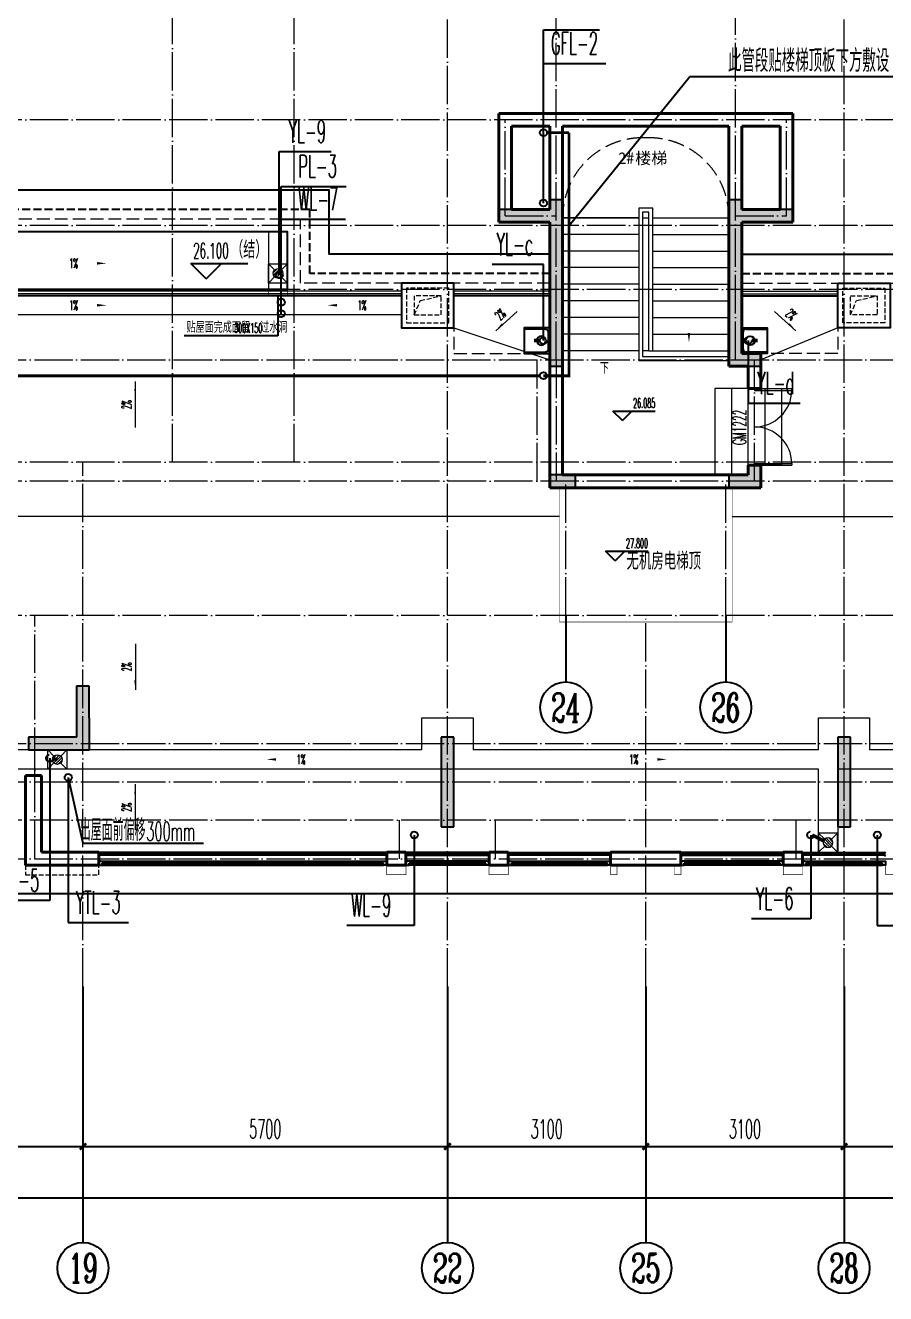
# Model space of a CAD drawing. Extents: x 27938 to 1042331, y -235042 to 1535213.
# Drawn here: x 709317 to 722767, y 280815 to 300643 of the extents above; entities that cross this region are included whole.
import ezdxf
from ezdxf.enums import TextEntityAlignment as Align

# ---------------------------------------------------------------- set-up
doc = ezdxf.new("R2010")
doc.units = 0
doc.header["$LTSCALE"] = 1000
doc.header["$MEASUREMENT"] = 0
for name, pattern in [('#P_--_20B1_001_t3$0$DASH', [0.35, 0.25, -0.1]), ('$1$DASH', [0.35, 0.25, -0.1]), ('__DASH', [0.35, 0.25, -0.1]), ('DASH', [0.35, 0.25, -0.1]), ('DOTE', [2.42, 2, -0.2, 0.02, -0.2])]:
    doc.linetypes.add(name, pattern=pattern)
for name, color, linetype in [('$RECOVER_210609100354-0', 7, 'Continuous'), ('3-栏杆1', 135, 'Continuous'), ('3.5方案汇报，与郭总、侯月琴确定户型_t8$0$2020.03.04 -1安徽标准化洋房户型(UA）_t8_t8$0$看线', 154, 'Continuous'), ('AXIS', 3, 'Continuous'), ('AXIS_TEXT', 4, 'Continuous'), ('COLUMN', 9, 'Continuous'), ('DIM_ELEV', 3, 'Continuous'), ('DIM_LEAD', 3, 'Continuous'), ('DIM_SYMB', 3, 'Continuous'), ('DIM_不分区消火栓', 3, 'Continuous'), ('DIM_不分区给水', 3, 'Continuous'), ('DIM_污水', 3, 'Continuous'), ('DIM_管井排水', 3, 'Continuous'), ('DIM_阳台', 132, 'Continuous'), ('DIM_雨水', 3, 'Continuous'), ('DIM_餐饮排水', 3, 'Continuous'), ('DOOR_FIRE_TEXT', 7, 'Continuous'), ('PIPE-不分区消火栓', 1, 'X'), ('PIPE-雨水', 4, 'Y'), ('PUB_TEXT', 4, 'Continuous'), ('ROOF', 183, 'Continuous'), ('S-COLU-LINE1', 6, 'Continuous'), ('TWT_LEAD', 3, 'Continuous'), ('VPIPE-不分区消火栓', 1, 'X'), ('VPIPE-污水', 2, 'W'), ('VPIPE-管井排水', 210, 'GF'), ('VPIPE-阳台', 132, 'YT'), ('VPIPE-雨水', 4, 'DASH'), ('VPIPE-餐饮排水', 41, 'P'), ('ZC', 6, 'Continuous'), ('污水', 3, 'Continuous'), ('看线', 251, 'Continuous'), ('管', 193, 'Continuous'), ('铝合金', 144, 'Continuous')]:
    doc.layers.add(name, color=color, linetype=linetype)
for name, color, linetype, lineweight in [('DOTE', 19, 'DOTE', 9), ('LVTRY', 1, 'Continuous', 13), ('PUB_HATCH', 8, 'Continuous', 9), ('STAIR', 2, 'Continuous', 18), ('WALL', 9, 'Continuous', 40), ('WINDOW', 8, 'Continuous', 15), ('平面-分水线', 214, 'Continuous', 15), ('平面-排水沟', 86, 'Continuous', 15), ('平面-栏杆', 135, 'Continuous', 15), ('平面-看线', 45, 'Continuous', 15), ('线脚', 6, 'Continuous', 15)]:
    doc.layers.add(name, color=color, linetype=linetype, lineweight=lineweight)
doc.styles.add('_TCH_AXIS', font='COMPLEX', dxfattribs={"bigfont": 'GBCBIG'})
doc.styles.add('_TCH_DIM', font='SIMPLEX.shx', dxfattribs={"width": 0.6, "oblique": 10, "bigfont": 'hztxt.shx'})
doc.styles.add('_TCH_DIM_T3', font='SIMPLEX.shx', dxfattribs={"width": 0.494118, "bigfont": 'GBCBIG.shx'})
doc.styles.add('_TCH_WINDOW', font='SIMPLEX.shx', dxfattribs={"width": 0.7, "height": 3.5, "bigfont": 'GBCBIG.shx'})
doc.styles.add('_TWT_SERIAL', font='simplex.shx', dxfattribs={"width": 0.6, "oblique": 10, "height": 3, "bigfont": 'aadri.shx'})
doc.styles.add('COMPLEX', font='COMPLEX')
doc.styles.add('DIM_FONT_T3', font='SIMPLEX', dxfattribs={"width": 0.705882, "bigfont": 'GBCBIG'})
doc.styles.get("Standard").update_dxf_attribs({"font": 'gbenor.shx', "bigfont": 'gbcbig.shx'})
doc.styles.add('黑体', font='simhei.ttf')
doc.linetypes.add('GF', pattern='A,3,-0.2,["GF",Standard,S=0.25,R=0,X=-0.1,Y=-0.115],-0.35', length=3.55)
doc.linetypes.add('P', pattern='A,3,-0.2,["P",Standard,S=0.25,R=0,X=-0.1,Y=-0.115],-0.2', length=3.4)
doc.linetypes.add('W', pattern='A,3,-0.2,["W",Standard,S=0.25,R=0,X=-0.1,Y=-0.115],-0.2', length=3.4)
doc.linetypes.add('X', pattern='A,3,-0.2,["X",Standard,S=0.25,R=0,X=-0.1,Y=-0.115],-0.25', length=3.45)
doc.linetypes.add('Y', pattern='A,3,-0.2,["Y",Standard,S=0.25,R=0,X=-0.1,Y=-0.115],-0.2', length=3.4)
doc.linetypes.add('YT', pattern='A,3,-0.2,["YT",Standard,S=0.25,R=0,X=-0.1,Y=-0.115],-0.35', length=3.55)
doc.dimstyles.new('_TCH_ARCH&&100', dxfattribs={"dimtxt": 297.5, "dimasz": 100, "dimexe": 250, "dimexo": 300, "dimgap": 126.25, "dimtad": 1, "dimdec": 0, "dimzin": 0, "dimdsep": 46, "dimtxsty": '_TCH_DIM_T3', "dimblk": 'ARCHTICK', "dimcen": 0.09, "dimclrt": 4, "dimazin": 2, "dimtfac": 1, "dimtdec": 0, "dimtix": 1, "dimtmove": 2, "dimatfit": 3, "dimfxl": 1, "dimtolj": 1, "dimtzin": 0, "dimarcsym": 0})

# ---------------------------------------------------------------- blocks, each defined once
blk = doc.blocks.new('GFDGDGRDGRDG')
at = {"layer": 'DOTE', "linetype": 'DOTE', "ltscale": 0.3}
for p, q in [((604794, 368758), (604794, 376108)), ((606694, 368758), (606694, 376108)), ((609094, 360558), (609094, 376108)), ((610794, 370358), (610794, 376108)), ((613594, 370358), (613594, 376108)), ((615294, 360558), (615294, 376108)), ((626394, 374108), (573594, 374108)), ((609994, 372608), (609994, 374108)), ((614394, 372608), (614394, 374108)), ((609994, 372608), (610794, 372608)), ((613594, 372608), (614394, 372608)), ((626394, 372458), (573594, 372458)), ((626394, 371458), (573594, 371458)), ((573594, 370358), (626394, 370358)), ((610494, 368458), (610494, 370358)), ((613894, 368458), (613894, 370358)), ((626394, 368758), (573594, 368758)), ((603394, 360558), (603394, 368758)), ((626394, 368458), (573594, 368458)), ((610944, 366358), (610944, 368458)), ((613444, 366358), (613444, 368458)), ((626394, 366358), (573594, 366358)), ((612194, 360558), (612194, 366358)), ((573594, 364358), (626394, 364358)), ((602644, 363758), (602644, 364358)), ((573594, 363758), (626394, 363758)), ((626394, 363158), (573594, 363158)), ((608344, 362558), (608344, 363158)), ((609844, 362558), (609844, 363158)), ((614544, 362558), (614544, 363158)), ((573594, 362558), (626394, 362558))]:
    blk.add_line(p, q, dxfattribs=at)
blk = doc.blocks.new('$lvtry$00000171')
for p, q in [((-74, 11), (-11, 74)), ((-70, -27), (27, 70)), ((-53, -53), (53, 53)), ((-27, -70), (70, 27)), ((11, -74), (74, -11))]:
    blk.add_line(p, q)
blk.add_circle((0, 0), 75)
blk.add_point((0, 0))
blk = doc.blocks.new('R5T6Y7TRF')
at = {"layer": '平面-分水线', "color": 4, "elevation": -134}
blk.add_lwpolyline([(392485, -26438), (392785, -26438), (392785, -26738), (392485, -26738)], close=True, dxfattribs=at)
for points in [[(392485, -26438), (392582, -26534)], [(392688, -26534), (392785, -26438)], [(392485, -26738), (392593, -26629)], [(392676, -26629), (392785, -26738)]]:
    blk.add_lwpolyline(points, dxfattribs=at)
at = {"layer": 'LVTRY', "color": 4}
blk.add_blockref('$lvtry$00000171', (392635, -26588, -134), dxfattribs=at)
blk = doc.blocks.new('A$C3EB2330C')
at = {"layer": '管'}
for p, q in [((0, 380), (330, 380)), ((380, 330), (380, 70)), ((330, 20), (0, 20))]:
    blk.add_line(p, q, dxfattribs=at)
blk.add_lwpolyline([(400, 400), (400, 0), (0, 0), (0, 400)], close=True, dxfattribs=at)
for centre, start, end in [((330, 330), 0, 90), ((330, 70), 270, 360)]:
    blk.add_arc(centre, 50, start, end, dxfattribs=at)
blk.add_ellipse((267, 200), major_axis=(-49.5, -49.5), ratio=1, start_param=-0.785398, end_param=5.497787, dxfattribs=at)
blk = doc.blocks.new('GDGDDADADWDA')
at = {"layer": 'PUB_HATCH'}
for points in [[(717717, 295315), (717717, 297915), (717517, 297915), (717517, 297765), (716717, 297765), (716717, 297565), (717517, 297565), (717517, 295515), (717517, 295515), (717517, 295315)], [(720317, 295315), (720816, 295315), (720816, 295515), (720517, 295515), (720517, 297565), (721317, 297565), (721317, 297765), (720517, 297765), (720517, 297915), (720317, 297915)], [(720817, 293415), (720817, 293765), (720617, 293765), (720617, 293615), (720317, 293615), (720317, 293415)], [(717517, 293415), (717917, 293415), (717917, 293615), (717717, 293615), (717717, 293615), (717517, 293615)], [(710317, 289316), (710316, 290315), (710116, 290315), (710116, 289515), (709366, 289515), (709367, 289315)], [(715817, 288115), (716017, 288115), (716017, 289515), (715817, 289515)], [(722217, 288115), (722217, 289515), (722017, 289515), (722017, 288115)]]:
    blk.add_hatch(color=256, dxfattribs=at).paths.add_polyline_path(points)
at = {"layer": 'COLUMN', "color": 8}
for p, q in [((717717, 297915), (717517, 297915)), ((717517, 297915), (717517, 297765)), ((717717, 295315), (717717, 297915)), ((720517, 297915), (720317, 297915)), ((720317, 297915), (720317, 295315)), ((720517, 297765), (720517, 297915)), ((717517, 297765), (716717, 297765)), ((716717, 297765), (716717, 297565)), ((721317, 297765), (720517, 297765)), ((721317, 297565), (721317, 297765)), ((716717, 297565), (717517, 297565)), ((717517, 297565), (717517, 295515)), ((720517, 295515), (720517, 297565)), ((720517, 297565), (721317, 297565)), ((717517, 295515), (717517, 295515)), ((717517, 295515), (717517, 295315)), ((720816, 295515), (720517, 295515)), ((720816, 295315), (720816, 295515)), ((717517, 295315), (717717, 295315)), ((720317, 295315), (720816, 295315)), ((716017, 289515), (715817, 289515)), ((715817, 289515), (715817, 288115)), ((716017, 288115), (716017, 289515)), ((722217, 289515), (722017, 289515)), ((722017, 289515), (722017, 288115)), ((722217, 288115), (722217, 289515)), ((715817, 288115), (716017, 288115)), ((722017, 288115), (722217, 288115))]:
    blk.add_line(p, q, dxfattribs=at)
at = {"layer": 'S-COLU-LINE1', "color": 8}
for p, q in [((720817, 293765), (720617, 293765)), ((720617, 293765), (720617, 293615)), ((720817, 293415), (720817, 293765)), ((717717, 293615), (717517, 293615)), ((717517, 293615), (717517, 293415)), ((717917, 293615), (717717, 293615)), ((717717, 293615), (717717, 293615)), ((717917, 293415), (717917, 293615)), ((720617, 293615), (720317, 293615)), ((720317, 293615), (720317, 293415)), ((717517, 293415), (717917, 293415)), ((720317, 293415), (720817, 293415)), ((710316, 290315), (710116, 290315)), ((710116, 290315), (710116, 289515)), ((710317, 289316), (710316, 290315)), ((710116, 289515), (709366, 289515)), ((709366, 289515), (709367, 289315)), ((709367, 289315), (710317, 289316))]:
    blk.add_line(p, q, dxfattribs=at)
blk = doc.blocks.new('_ArchTick')
at = {"color": 0, "linetype": 'ByBlock', "const_width": 0.4}
blk.add_lwpolyline([(-0.5, -0.5), (0.5, 0.5)], dxfattribs=at)
blk = doc.blocks.new('*D510')
at = {"layer": 'AXIS', "color": 0, "lineweight": -2}
for p, q in [((722117, 285315), (722117, 282865)), ((727817, 285315), (727817, 282865)), ((722117, 283115), (727817, 283115))]:
    blk.add_line(p, q, dxfattribs=at)
at = {"layer": 'Defpoints', "color": 0}
for p in [(722117, 285615), (727817, 285615), (727817, 283115)]:
    blk.add_point(p, dxfattribs=at)
at = {"layer": 'AXIS', "color": 0, "lineweight": -2, "xscale": 100, "yscale": 100, "zscale": 100, "rotation": 180}
blk.add_blockref('_ArchTick', (722117, 283115), dxfattribs=at)
at = {"layer": 'AXIS', "color": 0, "lineweight": -2, "xscale": 100, "yscale": 100, "zscale": 100}
blk.add_blockref('_ArchTick', (727817, 283115), dxfattribs=at)
at = {"layer": 'AXIS', "color": 4, "insert": (724967, 283390), "char_height": 297.5, "attachment_point": 5, "style": '_TCH_DIM_T3'}
blk.add_mtext('\\A1;5700', dxfattribs=at)
blk = doc.blocks.new('*D511')
at = {"layer": 'AXIS', "color": 0, "lineweight": -2}
for p, q in [((719017, 285315), (719017, 282865)), ((722117, 285315), (722117, 282865)), ((719017, 283115), (722117, 283115))]:
    blk.add_line(p, q, dxfattribs=at)
at = {"layer": 'Defpoints', "color": 0}
for p in [(719017, 285615), (722117, 285615), (722117, 283115)]:
    blk.add_point(p, dxfattribs=at)
at = {"layer": 'AXIS', "color": 0, "lineweight": -2, "xscale": 100, "yscale": 100, "zscale": 100, "rotation": 180}
blk.add_blockref('_ArchTick', (719017, 283115), dxfattribs=at)
at = {"layer": 'AXIS', "color": 0, "lineweight": -2, "xscale": 100, "yscale": 100, "zscale": 100}
blk.add_blockref('_ArchTick', (722117, 283115), dxfattribs=at)
at = {"layer": 'AXIS', "color": 4, "insert": (720567, 283390), "char_height": 297.5, "attachment_point": 5, "style": '_TCH_DIM_T3'}
blk.add_mtext('\\A1;3100', dxfattribs=at)
blk = doc.blocks.new('*D512')
at = {"layer": 'AXIS', "color": 0, "lineweight": -2}
for p, q in [((715917, 285315), (715917, 282865)), ((719017, 285315), (719017, 282865)), ((715917, 283115), (719017, 283115))]:
    blk.add_line(p, q, dxfattribs=at)
at = {"layer": 'Defpoints', "color": 0}
for p in [(715917, 285615), (719017, 285615), (719017, 283115)]:
    blk.add_point(p, dxfattribs=at)
at = {"layer": 'AXIS', "color": 0, "lineweight": -2, "xscale": 100, "yscale": 100, "zscale": 100, "rotation": 180}
blk.add_blockref('_ArchTick', (715917, 283115), dxfattribs=at)
at = {"layer": 'AXIS', "color": 0, "lineweight": -2, "xscale": 100, "yscale": 100, "zscale": 100}
blk.add_blockref('_ArchTick', (719017, 283115), dxfattribs=at)
at = {"layer": 'AXIS', "color": 4, "insert": (717467, 283390), "char_height": 297.5, "attachment_point": 5, "style": '_TCH_DIM_T3'}
blk.add_mtext('\\A1;3100', dxfattribs=at)
blk = doc.blocks.new('*D513')
at = {"layer": 'AXIS', "color": 0, "lineweight": -2}
for p, q in [((710217, 285315), (710217, 282865)), ((715917, 285315), (715917, 282865)), ((710217, 283115), (715917, 283115))]:
    blk.add_line(p, q, dxfattribs=at)
at = {"layer": 'Defpoints', "color": 0}
for p in [(710217, 285615), (715917, 285615), (715917, 283115)]:
    blk.add_point(p, dxfattribs=at)
at = {"layer": 'AXIS', "color": 0, "lineweight": -2, "xscale": 100, "yscale": 100, "zscale": 100, "rotation": 180}
blk.add_blockref('_ArchTick', (710217, 283115), dxfattribs=at)
at = {"layer": 'AXIS', "color": 0, "lineweight": -2, "xscale": 100, "yscale": 100, "zscale": 100}
blk.add_blockref('_ArchTick', (715917, 283115), dxfattribs=at)
at = {"layer": 'AXIS', "color": 4, "insert": (713067, 283390), "char_height": 297.5, "attachment_point": 5, "style": '_TCH_DIM_T3'}
blk.add_mtext('\\A1;5700', dxfattribs=at)
blk = doc.blocks.new('*D514')
at = {"layer": 'AXIS', "color": 0, "lineweight": -2}
for p, q in [((706817, 285315), (706817, 282865)), ((710217, 285315), (710217, 282865)), ((706817, 283115), (710217, 283115))]:
    blk.add_line(p, q, dxfattribs=at)
at = {"layer": 'Defpoints', "color": 0}
for p in [(706817, 285615), (710217, 285615), (710217, 283115)]:
    blk.add_point(p, dxfattribs=at)
at = {"layer": 'AXIS', "color": 0, "lineweight": -2, "xscale": 100, "yscale": 100, "zscale": 100, "rotation": 180}
blk.add_blockref('_ArchTick', (706817, 283115), dxfattribs=at)
at = {"layer": 'AXIS', "color": 0, "lineweight": -2, "xscale": 100, "yscale": 100, "zscale": 100}
blk.add_blockref('_ArchTick', (710217, 283115), dxfattribs=at)
at = {"layer": 'AXIS', "color": 4, "insert": (708517, 283390), "char_height": 297.5, "attachment_point": 5, "style": '_TCH_DIM_T3'}
blk.add_mtext('\\A1;3400', dxfattribs=at)
blk = doc.blocks.new('*D636')
at = {"layer": 'AXIS', "color": 0, "lineweight": -2}
for p, q in [((681717, 285315), (681717, 282065)), ((731917, 285315), (731917, 282065)), ((681717, 282315), (731917, 282315))]:
    blk.add_line(p, q, dxfattribs=at)
at = {"layer": 'Defpoints', "color": 0}
for p in [(681717, 285615), (731917, 285615), (731917, 282315)]:
    blk.add_point(p, dxfattribs=at)
at = {"layer": 'AXIS', "color": 0, "lineweight": -2, "xscale": 100, "yscale": 100, "zscale": 100, "rotation": 180}
blk.add_blockref('_ArchTick', (681717, 282315), dxfattribs=at)
at = {"layer": 'AXIS', "color": 0, "lineweight": -2, "xscale": 100, "yscale": 100, "zscale": 100}
blk.add_blockref('_ArchTick', (731917, 282315), dxfattribs=at)
at = {"layer": 'AXIS', "color": 4, "insert": (706817, 282590), "char_height": 297.5, "attachment_point": 5, "style": '_TCH_DIM_T3'}
blk.add_mtext('\\A1;50200', dxfattribs=at)
blk = doc.blocks.new('_AXISO')
blk.add_circle((0, 0), 0.5)
at = {"layer": 'AXIS_TEXT', "style": 'COMPLEX', "width": 1.041667}
blk.add_attdef('A', text='', height=0.56, dxfattribs=at).set_placement((-0.25, -0.28), (0.25, -0.28), align=Align.FIT)
blk = doc.blocks.new('$DorLib2D$00000002')
for p, q in [((-0.5, 0), (-0.5, 0.4875)), ((-0.475, 0.4875), (-0.5, 0.4875)), ((-0.475, 0), (-0.475, 0.4875)), ((0.475, 0), (0.475, 0.4875)), ((0.475, 0.4875), (0.5, 0.4875)), ((0.5, 0), (0.5, 0.4875)), ((-0.5, 0), (-0.475, 0)), ((0.5, 0), (0.475, 0))]:
    blk.add_line(p, q)
at = {"lineweight": 13}
for centre, start, end in [((-0.4875, 0), 0, 88.53072), ((0.4875, 0), 91.46928, 180)]:
    blk.add_arc(centre, 0.4875, start, end, dxfattribs=at)
blk = doc.blocks.new('A$C1ABD589D')
at = {"layer": 'DIM_阳台'}
for p, q in [((27570, -9980), (27570, -12250)), ((27570, -12250), (28514, -12250))]:
    blk.add_line(p, q, dxfattribs=at)
at = {"layer": 'VPIPE-阳台'}
blk.add_circle((27570, -9980), 55, dxfattribs=at)
at = {"layer": 'DIM_阳台', "color": 7, "style": '_TWT_SERIAL', "width": 0.48}
blk.add_text('YTL-3', height=350, dxfattribs=at).set_placement((27692, -12110))

msp = doc.modelspace()

# ---------------------------------------------------------------- hatches: boundary and pattern name
at = {"layer": 'PIPE-不分区消火栓'}
for points in [[(717816.6, 295165.4), (717839.1, 295165.4), (717839.1, 295142.9)], [(717816.6, 295165.4), (717816.6, 295142.9), (717839.1, 295142.9)]]:
    msp.add_hatch(color=256, dxfattribs=at).paths.add_polyline_path(points)
at = {"layer": '平面-排水沟'}
for points in [[(716670.3, 295870.3), (716781.5, 295970.9), (716768.1, 295985.7)], [(721362.9, 295870.3), (721251.7, 295970.9), (721265.1, 295985.7)], [(711038.5, 295075.1), (711038.5, 294925.1), (711018.5, 294925.1)], [(711038.5, 290255.6), (711038.5, 290405.6), (711018.5, 290405.6)], [(711038.5, 288779.6), (711038.5, 288629.6), (711018.5, 288629.6)]]:
    msp.add_hatch(color=8, dxfattribs=at).paths.add_polyline_path(points)

# ---------------------------------------------------------------- linework, layer by layer
at = {"layer": '$RECOVER_210609100354-0', "color": 8, "const_width": 8}
for points in [[(720366.6, 293415.4), (720366.6, 291315.4), (717666.6, 291315.4), (717666.6, 293415.4)], [(714966.6, 287515.4), (714966.6, 287365.4), (715266.6, 287365.4), (715266.6, 287515.4)], [(716566.6, 287515.4), (716566.6, 287365.4), (716866.6, 287365.4), (716866.6, 287515.4)], [(721466.6, 287515.4), (721466.6, 287365.4), (721166.6, 287365.4), (721166.6, 287515.4)], [(723066.6, 287515.4), (723066.6, 287365.4), (722766.6, 287365.4), (722766.6, 287515.4)]]:
    msp.add_lwpolyline(points, dxfattribs=at)
at = {"color": 8}
for points in [[(716016.6, 296615.4), (715196.6, 296615.4), (715196.6, 295915.4), (716016.6, 295915.4)], [(722016.6, 296615.4), (722836.6, 296615.4), (722836.6, 295915.4), (722016.6, 295915.4)]]:
    msp.add_lwpolyline(points, close=True, dxfattribs=at)
at = {"color": 8, "const_width": 8}
for points in [[(718466.6, 287515.4), (718466.6, 287365.4), (718566.6, 287365.4), (718566.6, 287515.4)], [(719566.6, 287515.4), (719566.6, 287365.4), (719466.6, 287365.4), (719466.6, 287515.4)]]:
    msp.add_lwpolyline(points, dxfattribs=at)
at = {"layer": '3-栏杆1', "color": 8}
for p, q in [((710486.8, 287697.6), (710466.6, 287715.4)), ((710466.6, 287715.4), (710486.8, 287697.6)), ((714946.3, 287697.6), (714966.6, 287715.4)), ((714966.6, 287715.4), (714946.3, 287697.6)), ((715266.6, 287715.4), (715286.9, 287697.6)), ((716546.3, 287697.6), (716566.6, 287715.4)), ((716566.6, 287715.4), (716546.3, 287697.6)), ((716886.9, 287697.6), (716866.6, 287715.4)), ((716866.6, 287715.4), (716886.9, 287697.6)), ((718446.3, 287697.6), (718466.6, 287715.4)), ((718466.6, 287715.4), (718446.3, 287697.6)), ((719586.8, 287697.6), (719566.6, 287715.4)), ((719566.6, 287715.4), (719586.8, 287697.6)), ((721146.3, 287697.6), (721166.6, 287715.4)), ((721166.6, 287715.4), (721146.3, 287697.6)), ((721486.8, 287697.6), (721466.6, 287715.4)), ((721466.6, 287715.4), (721486.8, 287697.6)), ((722766.6, 287715.4), (722746.3, 287697.6)), ((710486.8, 287668.3), (710466.6, 287648.5)), ((710466.6, 287648.5), (710486.8, 287668.3)), ((710486.8, 287697.5), (714946.3, 287697.6)), ((710486.8, 287697.6), (710486.8, 287668.3)), ((714946.3, 287668.3), (710486.8, 287668.2)), ((714946.3, 287697.6), (714946.3, 287668.3)), ((714966.6, 287648.5), (714946.3, 287668.3)), ((715266.6, 287648.5), (715286.9, 287668.3)), ((716546.3, 287697.5), (715286.9, 287697.6)), ((715286.9, 287697.6), (715286.9, 287668.3)), ((715286.9, 287668.3), (716546.3, 287668.2)), ((716546.3, 287697.6), (716546.3, 287668.3)), ((716546.3, 287668.3), (716566.6, 287648.5)), ((716566.6, 287648.5), (716546.3, 287668.3)), ((716886.9, 287668.3), (716866.6, 287648.5)), ((716866.6, 287648.5), (716886.9, 287668.3)), ((716886.9, 287697.5), (718446.3, 287697.6)), ((716886.9, 287697.6), (716886.9, 287668.3)), ((718446.3, 287668.3), (716886.9, 287668.2)), ((718446.3, 287697.6), (718446.3, 287668.3)), ((718466.6, 287648.4), (718446.3, 287668.3)), ((719566.6, 287648.4), (719586.8, 287668.3)), ((721146.3, 287697.5), (719586.8, 287697.6)), ((719586.8, 287697.6), (719586.8, 287668.3)), ((719586.8, 287668.3), (721146.3, 287668.2)), ((721146.3, 287697.6), (721146.3, 287668.3)), ((721146.3, 287668.3), (721166.6, 287648.4)), ((721166.6, 287648.4), (721146.3, 287668.3)), ((721486.8, 287668.3), (721466.6, 287648.4)), ((721466.6, 287648.4), (721486.8, 287668.3)), ((721486.8, 287697.5), (722746.3, 287697.6)), ((721486.8, 287697.6), (721486.8, 287668.3)), ((722746.3, 287668.3), (721486.8, 287668.2)), ((722746.3, 287697.6), (722746.3, 287668.3)), ((722766.6, 287648.4), (722746.3, 287668.3))]:
    msp.add_line(p, q, dxfattribs=at)
at = {"layer": 'AXIS'}
for p, q in [((717766.6, 291415.4), (717766.6, 290379.1)), ((720266.6, 291415.4), (720266.6, 290379.1)), ((710216.6, 285615.4), (710216.6, 281615.4)), ((715916.6, 285615.4), (715916.6, 281615.4)), ((719016.6, 285615.4), (719016.6, 281615.4)), ((722116.6, 285615.4), (722116.6, 281615.4))]:
    msp.add_line(p, q, dxfattribs=at)
at = {"layer": 'DIM_ELEV', "color": 8}
for p, q in [((712144.2, 296680.4), (711904.2, 296920.4)), ((711904.2, 296920.4), (712796.5, 296920.4)), ((712144.2, 296680.4), (712384.2, 296920.4)), ((718650.7, 294464.2), (718500.7, 294614.2)), ((718500.7, 294614.2), (719165.6, 294614.2)), ((718650.7, 294464.2), (718800.7, 294614.2)), ((718536.7, 292272.5), (718386.7, 292422.5)), ((718386.7, 292422.5), (719051.6, 292422.5)), ((718536.7, 292272.5), (718686.7, 292422.5))]:
    msp.add_line(p, q, dxfattribs=at)
at = {"layer": 'DIM_LEAD', "color": 8}
for p, q in [((713265, 296415.3), (713265, 295787.5)), ((713265, 296415.3), (713265, 295787.5)), ((713265, 295787.5), (711800.9, 295787.5))]:
    msp.add_line(p, q, dxfattribs=at)
at = {"layer": 'DIM_LEAD', "color": 8, "const_width": 20}
msp.add_lwpolyline([(713265, 296425.3, 1), (713265, 296405.3, 1)], format="xyb", close=True, dxfattribs=at)
msp.add_lwpolyline([(713265, 296425.3, 1), (713265, 296405.3, 1)], format="xyb", close=True, dxfattribs=at)
at = {"layer": 'DIM_SYMB', "color": 8}
msp.add_lwpolyline([(718341.6, 295425.4, 0, 0, 0), (718341.6, 298350.4, 0, 0, 0), (719691.6, 298350.4, 0, 0, 0), (719691.6, 295685.4, 0, 40, 0), (719691.6, 295835.4, 0, 0, 0)], format="xyseb", dxfattribs=at)
at = {"layer": 'DIM_不分区消火栓'}
for p, q in [((717416.6, 298965.4), (717416.6, 300573.4)), ((717416.6, 300573.4), (718291, 300573.4))]:
    msp.add_line(p, q, dxfattribs=at)
at = {"layer": 'DIM_不分区给水'}
for p, q in [((709986.6, 288885.4), (710216.6, 287858.8)), ((710216.6, 287858.8), (712102.8, 287858.8))]:
    msp.add_line(p, q, dxfattribs=at)
at = {"layer": 'DIM_污水'}
for p, q in [((713316.6, 296135.4), (713316.6, 297612.4)), ((713316.6, 297612.4), (714323.5, 297612.4)), ((715396.6, 287985.4), (715396.6, 286572.8)), ((722636.6, 287985.4), (722636.6, 286572.8)), ((715396.6, 286572.8), (714341.3, 286572.8)), ((722636.6, 286572.8), (723691.8, 286572.8))]:
    msp.add_line(p, q, dxfattribs=at)
at = {"layer": 'DIM_管井排水'}
for p, q in [((717416.5, 297865.4), (717416.6, 300047.5)), ((717416.6, 300047.5), (718392.6, 300047.5))]:
    msp.add_line(p, q, dxfattribs=at)
at = {"layer": 'DIM_雨水'}
for p, q in [((713286.6, 296745.4), (713286.6, 298669.3)), ((713286.6, 298669.3), (714095.2, 298669.3)), ((717416.6, 296907.3), (716616.9, 296907.3)), ((717416.6, 295715.4), (717416.6, 296907.3)), ((720616.6, 295715.4), (720616.6, 294737.5)), ((720616.6, 294737.5), (721432.8, 294737.5)), ((709696.6, 289185.4), (709696.6, 286963.7)), ((721596.6, 287985.4), (721596.6, 286677.1)), ((709696.6, 286963.7), (708880.9, 286963.7)), ((721596.6, 286677.1), (720671.7, 286677.1))]:
    msp.add_line(p, q, dxfattribs=at)
at = {"layer": 'DIM_餐饮排水'}
for p, q in [((713316.6, 296315.4), (713316.6, 298125.1)), ((713316.6, 298125.1), (714331.7, 298125.1))]:
    msp.add_line(p, q, dxfattribs=at)
at = {"layer": 'DOTE', "color": 8, "linetype": 'DOTE', "ltscale": 0.3}
for p, q in [((717616.6, 295415.4), (717616.6, 293515.4)), ((709466.6, 287615.4), (709466.6, 291415.4))]:
    msp.add_line(p, q, dxfattribs=at)
at = {"layer": 'PIPE-不分区消火栓', "const_width": 45}
for points in [[(717471.6, 298965.4), (717816.6, 298965.4)], [(717816.6, 298965.4), (717816.6, 295165.4)], [(700035.1, 295165.4), (717361.6, 295165.4)], [(717416.6, 295165.4), (717816.6, 295165.4)]]:
    msp.add_lwpolyline(points, dxfattribs=at)
at = {"layer": 'PIPE-雨水', "const_width": 55}
for points in [[(717361.6, 295715.4), (717266.6, 295715.4)], [(720671.6, 295715.4), (720766.6, 295715.4)], [(709750.8, 289176.3), (709816.6, 289165.4)], [(721618.3, 287985.7), (721796.8, 287894.3)]]:
    msp.add_lwpolyline(points, dxfattribs=at)
at = {"layer": 'ROOF', "color": 8, "ltscale": 0.8}
for p, q in [((713416.6, 296515.4), (708716.6, 296515.4)), ((713416.6, 296415.4), (708716.6, 296415.4))]:
    msp.add_line(p, q, dxfattribs=at)
for points in [[(717516.6, 297065.4), (714066.6, 297065.4), (714066.6, 298065.4), (708066.6, 298065.4), (708066.6, 297065.4), (706816.6, 297065.4)], [(720516.6, 297065.4), (723966.6, 297065.4), (723966.6, 298065.4), (729966.6, 298065.4), (729966.6, 297065.4), (731916.6, 297065.4), (731916.6, 288265.4), (728866.6, 288265.4)], [(713416.6, 296515.4), (713416.6, 297415.4), (708716.6, 297415.4), (708716.6, 296515.4)], [(715196.6, 296415.4), (713416.6, 296415.4)], [(717516.6, 296415.4), (716016.6, 296415.4)], [(720516.6, 296415.4), (722016.6, 296415.4)]]:
    msp.add_lwpolyline(points, dxfattribs=at)
at = {"layer": 'STAIR', "color": 8}
for p, q in [((720316.6, 299065.4), (717716.6, 299065.4)), ((717716.6, 299065.4), (717716.6, 297635.4)), ((720316.6, 297635.4), (720316.6, 299065.4)), ((717716.6, 297635.4), (717716.6, 295555.4)), ((718906.6, 297635.4), (717716.6, 297635.4)), ((717716.6, 297635.4), (718906.6, 297635.4)), ((719126.6, 297785.4), (718906.6, 297785.4)), ((718906.6, 297785.4), (718906.6, 295405.4)), ((719066.6, 297725.4), (718966.6, 297725.4)), ((718966.6, 297725.4), (718966.6, 295465.4)), ((718966.6, 297635.4), (718966.6, 295555.4)), ((718966.6, 297635.4), (719066.6, 297635.4)), ((719066.6, 295555.4), (719066.6, 297725.4)), ((719066.6, 295555.4), (719066.6, 297635.4)), ((719126.6, 295555.4), (719126.6, 297785.4)), ((719126.6, 297635.4), (720316.6, 297635.4)), ((719126.6, 297635.4), (720316.6, 297635.4)), ((720316.6, 295555.4), (720316.6, 297635.4)), ((718906.6, 297375.4), (717716.6, 297375.4)), ((719126.6, 297375.4), (720316.6, 297375.4)), ((718906.6, 297115.4), (717716.6, 297115.4)), ((719126.6, 297115.4), (720316.6, 297115.4)), ((718906.6, 296855.4), (717716.6, 296855.4)), ((719126.6, 296855.4), (720316.6, 296855.4)), ((718906.6, 296595.4), (717716.6, 296595.4)), ((719126.6, 296595.4), (720316.6, 296595.4)), ((718906.6, 296335.4), (717716.6, 296335.4)), ((719126.6, 296335.4), (720316.6, 296335.4)), ((718906.6, 296075.4), (717716.6, 296075.4)), ((719126.6, 296075.4), (720316.6, 296075.4)), ((718906.6, 295815.4), (717716.6, 295815.4)), ((719126.6, 295815.4), (720316.6, 295815.4)), ((718906.6, 295555.4), (717716.6, 295555.4)), ((719066.6, 295555.4), (718966.6, 295555.4)), ((718966.6, 295465.4), (720316.6, 295465.4)), ((719066.6, 295555.4), (719126.6, 295555.4)), ((719066.6, 295555.4), (719126.6, 295555.4)), ((719126.6, 295555.4), (720316.6, 295555.4)), ((720316.6, 295465.4), (720316.6, 295405.4)), ((718906.6, 295405.4), (720316.6, 295405.4)), ((720616.6, 293765.4), (720616.6, 294965.4))]:
    msp.add_line(p, q, dxfattribs=at)
at = {"layer": 'STAIR', "color": 8, "linetype": 'DASH'}
msp.add_lwpolyline([(720316.6, 297635.4, 0.4142136), (719066.6, 298885.4), (718966.6, 298885.4, 0.4142136), (717716.6, 297635.4)], format="xyb", dxfattribs=at)
at = {"layer": 'STAIR', "color": 8}
for points in [[(720356.6, 294965.4), (720096.6, 294965.4), (720096.6, 293615.4), (720356.6, 293615.4)], [(720616.6, 294965.4), (720356.6, 294965.4), (720356.6, 293615.4), (720616.6, 293615.4)], [(720616.6, 294965.4), (720876.6, 294965.4), (720876.6, 293765.4), (720616.6, 293765.4)], [(720876.6, 294965.4), (721136.6, 294965.4), (721136.6, 293765.4), (720876.6, 293765.4)]]:
    msp.add_lwpolyline(points, dxfattribs=at)
at = {"layer": 'TWT_LEAD'}
for p, q in [((717816.6, 297515.4), (719702.7, 299845.2)), ((719702.7, 299845.2), (722885.3, 299845.2))]:
    msp.add_line(p, q, dxfattribs=at)
at = {"layer": 'VPIPE-不分区消火栓'}
for centre in [(717416.6, 298965.4), (717416.6, 295165.4)]:
    msp.add_circle(centre, 55, dxfattribs=at)
at = {"layer": 'VPIPE-污水'}
for centre in [(713316.6, 296135.4), (715396.6, 287985.4), (722636.6, 287985.4)]:
    msp.add_circle(centre, 55, dxfattribs=at)
at = {"layer": 'VPIPE-管井排水'}
msp.add_circle((717416.5, 297865.4), 55, dxfattribs=at)
at = {"layer": 'VPIPE-雨水'}
for centre in [(713286.6, 296745.4), (717416.6, 295715.4), (720616.6, 295715.4), (709696.6, 289185.4), (721596.6, 287985.4)]:
    msp.add_circle(centre, 55, dxfattribs=at)
at = {"layer": 'VPIPE-餐饮排水'}
msp.add_circle((713316.6, 296315.4), 55, dxfattribs=at)
at = {"layer": 'WALL', "color": 8}
for p, q in [((717616.6, 299265.4), (716716.6, 299265.4)), ((716716.6, 299265.4), (716716.6, 297565.4)), ((717616.6, 299265.4), (720416.6, 299265.4)), ((720416.6, 299265.4), (721316.6, 299265.4)), ((721316.6, 299265.4), (721316.6, 297565.4)), ((717516.6, 299065.4), (716916.6, 299065.4)), ((716916.6, 299065.4), (716916.6, 297765.4)), ((717516.6, 299065.4), (717516.6, 297765.4)), ((717716.6, 299065.4), (720316.6, 299065.4)), ((717716.6, 299065.4), (717716.6, 297665.4)), ((720316.6, 299065.4), (720316.6, 297665.4)), ((720516.6, 299065.4), (720516.6, 297765.4)), ((720516.6, 299065.4), (721116.6, 299065.4)), ((721116.6, 299065.4), (721116.6, 297765.4)), ((717516.6, 297765.4), (716916.6, 297765.4)), ((717716.6, 297665.4), (717716.6, 293615.4)), ((720316.6, 297665.4), (720316.6, 295515.4)), ((720516.6, 297765.4), (721116.6, 297765.4)), ((717516.6, 297565.4), (716716.6, 297565.4)), ((717516.6, 297565.4), (717516.6, 293415.4)), ((720516.6, 297565.4), (721316.6, 297565.4)), ((720516.6, 297565.4), (720516.6, 295515.4)), ((720316.6, 295515.4), (720316.6, 295515.4)), ((720316.6, 295515.4), (720316.6, 295315.4)), ((720516.6, 295515.4), (720816.6, 295515.4)), ((720816.6, 294965.4), (720816.6, 295515.4)), ((720316.6, 295315.4), (720416.6, 295315.4)), ((720416.6, 295315.4), (720616.6, 295315.4)), ((720616.6, 295315.4), (720616.6, 294965.4)), ((720616.6, 294965.4), (720816.6, 294965.4)), ((720816.6, 293765.4), (720616.6, 293765.4)), ((720616.6, 293765.4), (720616.6, 293615.4)), ((720816.6, 293415.4), (720816.6, 293765.4)), ((720616.6, 293615.4), (717716.6, 293615.4)), ((720816.6, 293415.4), (717516.6, 293415.4)), ((709316.6, 287515.4), (709316.6, 288915.4)), ((709316.6, 288915.4), (709566.6, 288915.4)), ((709566.6, 287715.4), (709566.6, 288915.4)), ((709566.6, 287715.4), (710466.6, 287715.4)), ((710466.6, 287715.4), (710466.6, 287515.4)), ((715266.6, 287715.4), (714966.6, 287715.4)), ((714966.6, 287515.4), (714966.6, 287715.4)), ((715266.6, 287515.4), (715266.6, 287715.4)), ((716866.6, 287715.4), (716566.6, 287715.4)), ((716566.6, 287515.4), (716566.6, 287715.4)), ((716866.6, 287515.4), (716866.6, 287715.4)), ((719566.6, 287715.4), (718466.6, 287715.4)), ((718466.6, 287515.4), (718466.6, 287715.4)), ((719566.6, 287515.4), (719566.6, 287715.4)), ((721166.6, 287715.4), (721466.6, 287715.4)), ((721166.6, 287715.4), (721166.6, 287515.4)), ((721466.6, 287715.4), (721466.6, 287515.4)), ((709316.6, 287515.4), (710466.6, 287515.4)), ((715266.6, 287515.4), (714966.6, 287515.4)), ((716866.6, 287515.4), (716566.6, 287515.4)), ((719566.6, 287515.4), (718466.6, 287515.4)), ((721166.6, 287515.4), (721466.6, 287515.4))]:
    msp.add_line(p, q, dxfattribs=at)
at = {"layer": '平面-排水沟', "color": 8}
for p, q in [((713116.6, 297415.4), (713116.6, 296515.4)), ((715196.6, 296115.4), (706816.6, 296115.4)), ((716016.6, 295915.4), (717516.6, 295415.4)), ((722016.6, 295915.4), (720816.6, 295415.4)), ((717666.6, 292965.4), (706816.6, 292965.4)), ((720366.6, 292965.4), (731116.6, 292965.4)), ((715516.6, 289315.4), (706816.3, 289315.5)), ((721716.6, 289315.4), (716316.6, 289315.4)), ((728466.3, 289315.3), (722516.6, 289315.4)), ((721716.6, 289015.4), (706816.6, 289015.5)), ((728466.6, 289015.4), (722016.6, 289015.4)), ((722016.6, 289015.4), (722016.6, 287715.4))]:
    msp.add_line(p, q, dxfattribs=at)
for points in [[(710179.1, 296922.8, 0, 0, 0), (710586.9, 296922.8, 0, 40, 0), (710436.9, 296922.8, 0, 0, 0)], [(710179.1, 296267.5, 0, 0, 0), (710586.9, 296267.5, 0, 40, 0), (710436.9, 296267.5, 0, 0, 0)], [(714446.6, 296267.5, 0, 0, 0), (714038.8, 296267.5, 0, 40, 0), (714188.8, 296267.5, 0, 0, 0)], [(713494.1, 289167.5, 0, 0, 0), (713086.2, 289167.5, 0, 40, 0), (713236.2, 289167.5, 0, 0, 0)], [(718939.1, 289167.5, 0, 0, 0), (719346.9, 289167.5, 0, 40, 0), (719196.9, 289167.5, 0, 0, 0)]]:
    msp.add_lwpolyline(points, format="xyseb", dxfattribs=at)
for points in [[(717003.4, 296171.6), (716670.3, 295870.3)], [(721029.8, 296171.6), (721362.9, 295870.3)], [(711038.5, 294355), (711038.5, 295075.1)], [(711038.5, 290975.7), (711038.5, 290255.6)], [(715516.6, 289315.4), (715516.6, 289815.4), (716316.6, 289815.4), (716316.6, 289315.4)], [(721716.6, 289315.4), (721716.6, 289815.4), (722516.6, 289815.4), (722516.6, 289315.4)], [(721716.6, 287715.4), (721716.6, 289015.4)], [(711038.5, 288059.6), (711038.5, 288779.6)]]:
    msp.add_lwpolyline(points, dxfattribs=at)
at = {"layer": '平面-栏杆', "color": 8}
for points in [[(715196.6, 296485.4), (706816.6, 296485.4)], [(715196.6, 296445.4), (706816.6, 296445.4)], [(717516.6, 296485.4), (716016.6, 296485.4)], [(717516.6, 296445.4), (716016.6, 296445.4)], [(720516.6, 296485.4), (722016.6, 296485.4)], [(720516.6, 296445.4), (722016.6, 296445.4)]]:
    msp.add_lwpolyline(points, dxfattribs=at)
at = {"layer": '平面-看线', "color": 8}
for p, q in [((714966.6, 287715.4), (710466.6, 287715.4)), ((716566.6, 287715.4), (715266.6, 287715.4)), ((716866.6, 287715.4), (718466.6, 287715.4)), ((721166.6, 287715.4), (719566.6, 287715.4)), ((721466.6, 287715.4), (722766.6, 287715.4))]:
    msp.add_line(p, q, dxfattribs=at)
at = {"layer": '平面-看线', "color": 8, "linetype": 'DASH', "ltscale": 0.8}
for points in [[(717516.6, 296615.4), (713616.6, 296615.4), (713616.6, 297615.4), (708516.6, 297615.4), (708516.6, 296615.4), (706816.6, 296615.4)], [(720516.6, 296615.4), (724416.6, 296615.4), (724416.6, 297615.4), (729516.6, 297615.4), (729516.6, 296615.4), (731316.6, 296615.4), (731316.6, 288715.4), (728716.6, 288715.4)], [(716016.6, 296615.4), (716016.6, 295515.4), (717516.6, 295515.4)], [(722016.6, 296615.4), (722016.6, 295515.4), (720816.6, 295515.4)]]:
    msp.add_lwpolyline(points, dxfattribs=at)
at = {"layer": '平面-看线', "color": 8, "linetype": 'DASH', "ltscale": 0.3}
msp.add_lwpolyline([(709316.6, 287515.4), (709316.6, 287365.4), (710466.6, 287365.4), (710466.6, 287515.4)], dxfattribs=at)
at = {"layer": '污水', "color": 8, "linetype": '__DASH', "ltscale": 0.1, "const_width": 10}
msp.add_lwpolyline([(713116.6, 296515.4), (713116.6, 296415.3), (713416.6, 296415.3), (713416.6, 296515.4)], close=True, dxfattribs=at)
at = {"layer": '看线', "color": 8, "linetype": '#P_--_20B1_001_t3$0$DASH', "ltscale": 0.5}
for points in [[(717516.6, 296765.4), (713766.6, 296765.4), (713766.6, 297765.4), (708366.6, 297765.4), (708366.6, 296765.4), (706816.6, 296765.4)], [(720516.6, 296765.4), (724266.6, 296765.4), (724266.6, 297765.4), (729666.6, 297765.4), (729666.6, 296765.4), (731616.6, 296765.4), (731616.6, 288565.4), (728716.6, 288565.4)]]:
    msp.add_lwpolyline(points, dxfattribs=at)
at = {"layer": '看线', "color": 8}
msp.add_lwpolyline([(728866.6, 288265.4), (728866.6, 287065.4), (709166.6, 287065.4), (709166.6, 288565.4), (706816.6, 288565.4)], dxfattribs=at)
at = {"layer": '线脚', "color": 8, "linetype": '$1$DASH', "ltscale": 0.3}
for points in [[(715936.6, 296535.4), (715276.6, 296535.4), (715276.6, 295995.4), (715936.6, 295995.4)], [(722096.6, 296535.4), (722756.6, 296535.4), (722756.6, 295995.4), (722096.6, 295995.4)], [(715816.6, 296415.4), (715396.6, 296415.4), (715396.6, 296115.4), (715816.6, 296115.4)], [(722216.6, 296415.4), (722636.6, 296415.4), (722636.6, 296115.4), (722216.6, 296115.4)]]:
    msp.add_lwpolyline(points, close=True, dxfattribs=at)
for points in [[(715396.6, 296115.4), (715490, 296339.7), (715816.6, 296415.4)], [(722216.6, 296115.4), (722310, 296339.7), (722636.6, 296415.4)]]:
    msp.add_lwpolyline(points, dxfattribs=at)
at = {"layer": '铝合金', "color": 8}
for points in [[(710496.6, 287575.4), (710466.6, 287575.4), (710466.6, 287515.4), (710516.6, 287515.4), (710516.6, 287545.4)], [(710466.6, 287545.4), (710466.6, 287515.4), (710516.6, 287515.4), (710516.6, 287525.4), (710516.6, 287525.4), (710516.6, 287545.4)], [(710496.6, 287575.4), (714936.6, 287575.4)], [(710516.6, 287545.4), (714916.6, 287545.4)], [(710516.6, 287515.4), (714916.6, 287515.4)], [(714936.6, 287575.4), (714966.6, 287575.4), (714966.6, 287515.4), (714916.6, 287515.4), (714916.6, 287545.4)], [(714966.6, 287545.4), (714966.6, 287515.4), (714916.6, 287515.4), (714916.6, 287525.4), (714916.6, 287525.4), (714916.6, 287545.4)], [(715296.6, 287575.4), (715266.6, 287575.4), (715266.6, 287515.4), (715316.6, 287515.4), (715316.6, 287545.4)], [(715266.6, 287545.4), (715266.6, 287515.4), (715316.6, 287515.4), (715316.6, 287525.4), (715316.6, 287525.4), (715316.6, 287545.4)], [(716536.6, 287575.4), (715296.6, 287575.4)], [(716516.6, 287545.4), (715316.6, 287545.4)], [(716516.6, 287515.4), (715316.6, 287515.4)], [(716536.6, 287575.4), (716566.6, 287575.4), (716566.6, 287515.4), (716516.6, 287515.4), (716516.6, 287545.4)], [(716566.6, 287545.4), (716566.6, 287515.4), (716516.6, 287515.4), (716516.6, 287525.4), (716516.6, 287525.4), (716516.6, 287545.4)], [(716896.6, 287575.4), (716866.6, 287575.4), (716866.6, 287515.4), (716916.6, 287515.4), (716916.6, 287545.4)], [(716866.6, 287545.4), (716866.6, 287515.4), (716916.6, 287515.4), (716916.6, 287525.4), (716916.6, 287525.4), (716916.6, 287545.4)], [(716896.6, 287575.4), (718436.6, 287575.4)], [(716916.6, 287545.4), (718416.6, 287545.4)], [(716916.6, 287515.4), (718416.6, 287515.4)], [(718436.6, 287575.4), (718466.6, 287575.4), (718466.6, 287515.4), (718416.6, 287515.4), (718416.6, 287545.4)], [(718466.6, 287545.4), (718466.6, 287515.4), (718416.6, 287515.4), (718416.6, 287525.4), (718416.6, 287525.4), (718416.6, 287545.4)], [(719596.6, 287575.4), (719566.6, 287575.4), (719566.6, 287515.4), (719616.6, 287515.3), (719616.6, 287545.3)], [(719566.6, 287545.4), (719566.6, 287515.4), (719616.6, 287515.3), (719616.6, 287525.3), (719616.6, 287525.3), (719616.6, 287545.4)], [(721136.6, 287575.4), (719596.6, 287575.4)], [(721116.6, 287545.4), (719616.6, 287545.4)], [(721116.6, 287515.4), (719616.6, 287515.4)], [(721136.6, 287575.4), (721166.6, 287575.4), (721166.6, 287515.4), (721116.6, 287515.4), (721116.6, 287545.4)], [(721166.6, 287545.4), (721166.6, 287515.4), (721116.6, 287515.4), (721116.6, 287525.4), (721116.6, 287525.4), (721116.6, 287545.4)], [(721496.6, 287575.4), (721466.6, 287575.4), (721466.6, 287515.4), (721516.6, 287515.4), (721516.6, 287545.4)], [(721466.6, 287545.4), (721466.6, 287515.4), (721516.6, 287515.4), (721516.6, 287525.4), (721516.6, 287525.4), (721516.6, 287545.4)], [(721496.6, 287575.4), (722736.6, 287575.4)], [(721516.6, 287545.4), (722716.6, 287545.4)], [(721516.6, 287515.4), (722716.6, 287515.4)], [(722736.6, 287575.4), (722766.6, 287575.4), (722766.6, 287515.4), (722716.6, 287515.3), (722716.6, 287545.3)], [(722766.6, 287545.4), (722766.6, 287515.4), (722716.6, 287515.3), (722716.6, 287525.3), (722716.6, 287525.3), (722716.6, 287545.4)]]:
    msp.add_lwpolyline(points, dxfattribs=at)

# ---------------------------------------------------------------- block references
at = {"color": 8}
for name, p in [('GDGDDADADWDA', (0, 0)), ('R5T6Y7TRF', (320631.7, 323353, 134.4)), ('R5T6Y7TRF', (317181.7, 315753, 134.4))]:
    msp.add_blockref(name, p, dxfattribs=at)
at = {"color": 8, "xscale": -1, "rotation": 359.9999999994904}
msp.add_blockref('R5T6Y7TRF', (1114501.4, 314453, 134.4), dxfattribs=at)
at = {"layer": '3.5方案汇报，与郭总、侯月琴确定户型_t8$0$2020.03.04 -1安徽标准化洋房户型(UA）_t8_t8$0$看线', "ltscale": 10}
msp.add_blockref('GFDGDGRDGRDG', (106822.9, -74943), dxfattribs=at)
at = {"layer": 'AXIS'}
ref = msp.add_blockref('_AXISO', (717766.6, 289979.1), dxfattribs=dict(at, xscale=800, yscale=800, zscale=800))
ref.add_attrib('A', '24', dxfattribs={"layer": 'AXIS_TEXT', "height": 452.55, "style": '_TCH_AXIS', "width": 0.583333}).set_placement((717540.3, 289752.8), (717992.9, 289752.8), align=Align.FIT)
ref = msp.add_blockref('_AXISO', (720266.6, 289979.1), dxfattribs=dict(at, xscale=800, yscale=800, zscale=800))
ref.add_attrib('A', '26', dxfattribs={"layer": 'AXIS_TEXT', "height": 452.55, "style": '_TCH_AXIS', "width": 0.617647}).set_placement((720040.3, 289752.8), (720492.9, 289752.8), align=Align.FIT)
ref = msp.add_blockref('_AXISO', (710216.6, 281215.4), dxfattribs=dict(at, xscale=800, yscale=800, zscale=800))
ref.add_attrib('A', '19', dxfattribs={"layer": 'AXIS_TEXT', "height": 452.55, "style": '_TCH_AXIS', "width": 0.724138}).set_placement((709990.3, 280989.1), (710442.9, 280989.1), align=Align.FIT)
ref = msp.add_blockref('_AXISO', (715916.6, 281215.4), dxfattribs=dict(at, xscale=800, yscale=800, zscale=800))
ref.add_attrib('A', '22', dxfattribs={"layer": 'AXIS_TEXT', "height": 452.55, "style": '_TCH_AXIS', "width": 0.617647}).set_placement((715690.3, 280989.1), (716142.9, 280989.1), align=Align.FIT)
ref = msp.add_blockref('_AXISO', (719016.6, 281215.4), dxfattribs=dict(at, xscale=800, yscale=800, zscale=800))
ref.add_attrib('A', '25', dxfattribs={"layer": 'AXIS_TEXT', "height": 452.55, "style": '_TCH_AXIS', "width": 0.617647}).set_placement((718790.3, 280989.1), (719242.9, 280989.1), align=Align.FIT)
ref = msp.add_blockref('_AXISO', (722116.6, 281215.4), dxfattribs=dict(at, xscale=800, yscale=800, zscale=800))
ref.add_attrib('A', '28', dxfattribs={"layer": 'AXIS_TEXT', "height": 452.55, "style": '_TCH_AXIS', "width": 0.617647}).set_placement((721890.3, 280989.1), (722342.9, 280989.1), align=Align.FIT)
at = {"layer": 'WINDOW'}
ref = msp.add_blockref('$DorLib2D$00000002', (720716.6, 294365.4), dxfattribs=dict(at, xscale=1200, yscale=1200, zscale=1200, rotation=269.9999531651777))
ref.add_attrib('A', 'GM1222', (720585.6, 294083.6), dxfattribs={"layer": 'DOOR_FIRE_TEXT', "height": 208.25, "rotation": 89.99995, "style": '_TCH_WINDOW', "width": 0.494118})
at = {"layer": 'ZC'}
msp.add_blockref('A$C1ABD589D', (682416.6, 298865.4), dxfattribs=at)
at = {"layer": '管', "color": 8, "xscale": -1, "rotation": 180}
msp.add_blockref('A$C3EB2330C', (717116.6, 295915.4), dxfattribs=at)
at = {"layer": '管', "color": 8, "rotation": 180}
msp.add_blockref('A$C3EB2330C', (720916.6, 295915.4), dxfattribs=at)

# ---------------------------------------------------------------- texts
at = {"layer": 'DIM_ELEV', "color": 8, "style": '_TCH_DIM'}
for s, height, width, p in [('26.100', 238, 0.494118, (711940.3, 297000.5)), ('（结）', 270.07, 0.7, (712533.9, 297000.5)), ('26.085', 148.75, 0.423529, (718818.4, 294664.2)), ('27.800', 148.75, 0.423529, (718706.4, 292472.5))]:
    msp.add_text(s, height=height, dxfattribs=dict(at, width=width)).set_placement(p)
at = {"layer": 'DIM_LEAD', "color": 7, "style": '_TCH_DIM'}
for s, height, width, p in [('贴屋面完成面留', 175, 0.6, (711835.9, 295837.6)), ('300X150', 148.75, 0.423529, (712580.7, 295837.6)), ('过水洞', 175, 0.6, (712989, 295837.6))]:
    msp.add_text(s, height=height, dxfattribs=dict(at, width=width)).set_placement(p)
at = {"layer": 'DIM_SYMB', "color": 7, "style": '_TCH_DIM', "width": 0.6}
msp.add_text('下', height=175, dxfattribs=at).set_placement((718298.3, 295200.3))
at = {"layer": 'DIM_不分区给水', "color": 7, "style": 'DIM_FONT_T3'}
for s, height, width, p in [('出屋面前偏移', 337.59, 0.705882, (710166.4, 287893.8)), ('300mm', 297.5, 0.49827, (711207.2, 287893.8))]:
    msp.add_text(s, height=height, dxfattribs=dict(at, width=width)).set_placement(p)
at = {"layer": 'DIM_污水', "color": 7, "style": '_TWT_SERIAL', "width": 0.48}
for s, p in [('WL-7', (713583.8, 297752.4)), ('WL-9', (714411.3, 286712.8))]:
    msp.add_text(s, height=350, dxfattribs=at).set_placement(p)
at = {"layer": 'DIM_管井排水', "color": 7, "style": '_TWT_SERIAL', "width": 0.48}
msp.add_text('GFL-2', height=350, dxfattribs=at).set_placement((717535.3, 300187.5))
at = {"layer": 'DIM_雨水', "color": 7, "style": '_TWT_SERIAL', "width": 0.48}
for s, p in [('YL-9', (713434, 298809.3)), ('YL-c', (716686.9, 297047.3)), ('YL-d', (720762.8, 294877.5)), ('YL-5', (708950.9, 287103.7)), ('YL-6', (720741.7, 286817.1))]:
    msp.add_text(s, height=350, dxfattribs=at).set_placement(p)
at = {"layer": 'DIM_餐饮排水', "color": 7, "style": '_TWT_SERIAL', "width": 0.48}
msp.add_text('PL-3', height=350, dxfattribs=at).set_placement((713584, 298265.1))
at = {"layer": 'PUB_TEXT', "color": 8, "style": '黑体'}
for s, p in [('2#', (718586.6, 298475.4)), ('楼梯', (718851.3, 298475.4))]:
    msp.add_text(s, height=184.01, dxfattribs=at).set_placement(p)
at = {"layer": 'PUB_TEXT', "color": 8}
msp.add_text('无机房电梯顶', height=270.07, dxfattribs=at).set_placement((718714.7, 292133.2))
at = {"layer": 'TWT_LEAD', "color": 7, "style": '_TCH_DIM', "width": 0.6}
msp.add_text('此管段贴楼梯顶板下方敷设', height=350, dxfattribs=at).set_placement((720302.8, 299915.2))
at = {"layer": '平面-排水沟', "color": 8, "style": '_TCH_DIM', "width": 0.423529}
for p in [(710000.8, 296848.4), (710000.8, 296193.1), (714511.7, 296193.1), (713559.2, 289093.2), (718760.8, 289093.2)]:
    msp.add_text('1%', height=148.75, dxfattribs=at).set_placement(p)
for rotation, p in [(42.13511, (716741.2, 296022.2)), (317.86489, (721188, 296116.3)), (89.9994, (710973.4, 294645)), (90.00061, (710973.4, 290545.5)), (89.99939, (710973.4, 288349.5))]:
    msp.add_text('2%', height=148.75, rotation=rotation, dxfattribs=at).set_placement(p)

# ---------------------------------------------------------------- dimensions: what is measured, and where the dimension line sits
at = {"layer": 'AXIS'}
for p1, p2, distance, picture, middle in [((681716.6, 285615.4), (731916.6, 285615.4), -3300, '*D636', (706816.6, 282590.4)), ((706816.6, 285615.4), (710216.6, 285615.4), -2500, '*D514', (708516.6, 283390.4)), ((710216.6, 285615.4), (715916.6, 285615.4), -2500, '*D513', (713066.6, 283390.4)), ((715916.6, 285615.4), (719016.6, 285615.4), -2500, '*D512', (717466.6, 283390.4)), ((719016.6, 285615.4), (722116.6, 285615.4), -2500, '*D511', (720566.6, 283390.4)), ((722116.6, 285615.4), (727816.6, 285615.4), -2500, '*D510', (724966.6, 283390.4))]:
    dim = msp.add_aligned_dim(p1=p1, p2=p2, distance=distance, dimstyle='_TCH_ARCH&&100', dxfattribs=at)
    dim.commit()
    dim.dimension.update_dxf_attribs({"geometry": picture, "text_midpoint": middle})

doc.saveas('drawing.dxf')
